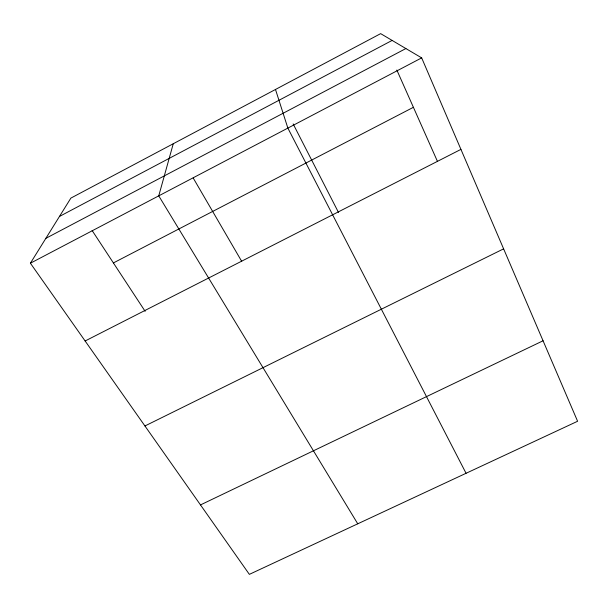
<?xml version="1.0" encoding="UTF-8"?>
<svg xmlns="http://www.w3.org/2000/svg" width="608" height="608" viewBox="0 0 608 608"><rect width="100%" height="100%" fill="white"/><g stroke="black" fill="none" stroke-linecap="round" stroke-linejoin="round"><path stroke-width="0.91" d="M173.257 143.754L158.749 195.852L357.747 523.807M30.4 263.211L70.87 198.109L380.654 33.638L421.671 57.882L577.6 421.26L249.364 574.362L30.4 263.211L421.671 57.882M59.47 216.448L392.114 40.417M45.866 238.328L405.886 48.549M113.4 262.93L413.402 107.304M85.135 340.982L460.932 149.378M144.94 425.965L503.614 248.847M200.496 504.914L543.066 340.776M92.135 230.523L145.145 311.319M193.2 178L241.718 261.372M466.07 473.282L287.858 128.098L275.492 89.475M293.147 123.933L338.466 212.39M396.834 70.042L437.517 161.53"/></g></svg>
